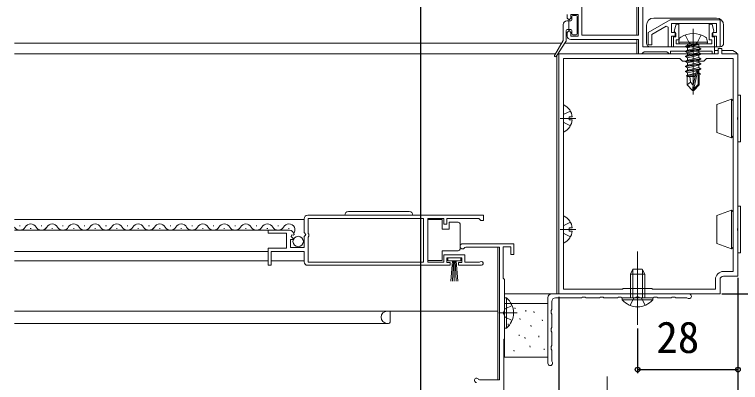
# Model space of a CAD drawing. Units: millimetres, scale not verified. Extents: x -525 to 525, y -783 to 779.
# Drawn here: x 190.7 to 393.2, y -33.5 to 69.2 of the extents above; entities that cross this region are included whole.
import ezdxf
from ezdxf.enums import TextEntityAlignment as Align

# ---------------------------------------------------------------- set-up
doc = ezdxf.new("R2010")
doc.units = ezdxf.units.MM
doc.header["$LTSCALE"] = 4
for name, color, linetype, lineweight in [('0-2_YKK_11', 7, 'Continuous', 18), ('0-4_YKK_12', 2, 'Continuous', 18), ('0-5_YKK_13', 4, 'Continuous', 18), ('0-A_YSS_KE', 3, 'Continuous', 18)]:
    doc.layers.add(name, color=color, linetype=linetype, lineweight=lineweight)
doc.layers.add('0-7_YKK_D', color=6, linetype='Continuous')
doc.styles.add('ＭＳ ゴシック', font='')
doc.styles.get('ＭＳ ゴシック').set_extended_font_data('MS Gothic')

msp = doc.modelspace()

# ---------------------------------------------------------------- linework, layer by layer
at = {"layer": '0-2_YKK_11'}
msp.add_line((321.501, 13.194), (272.501, 13.194), dxfattribs=at)
at = {"layer": '0-2_YKK_11', "color": 211}
for points in [[(366, 165.195), (366, 60.195), (386, 60.195), (386, 58.195), (385.3, 58.195), (385.3, 58.995), (373.7, 58.995), (373.7, 58.195), (373.3, 58.195), (373, 58.495), (372.7, 58.795), (366.3, 58.795), (366, 58.495), (365.7, 58.195), (364.8, 58.195), (364.8, 62.195), (345.9, 62.195)], [(344.9, 63.195), (344.9, 64.195), (345.4, 64.695), (345.9, 64.195), (345.9, 63.195), (347.9, 63.195), (347.9, 69.195), (345.9, 69.195), (345.9, 68.195), (345.4, 67.695), (344.9, 68.195), (344.9, 69.195)]]:
    msp.add_lwpolyline(points, dxfattribs=at)
for points in [[(349, 149.995), (349, 63.395), (364.8, 63.395), (364.8, 149.995)], [(387.5, 67.695), (373.562, 67.695), (367.5, 64.195), (367.5, 60.695), (368.5, 60.695), (368.5, 63.618), (372.5, 65.927), (373, 65.638), (373, 60.195), (374, 60.195), (374, 63.195), (375, 63.195), (375, 64.195), (374, 64.195), (374, 66.695), (386.5, 66.695), (386.5, 64.195), (385.5, 64.195), (385.5, 63.195), (386.5, 63.195), (386.5, 60.195), (387.5, 60.195)]]:
    msp.add_lwpolyline(points, close=True, dxfattribs=at)
at = {"layer": '0-2_YKK_11', "color": 1}
for points in [[(388.502, -3.805), (392.502, -3.805), (392.502, 8.737), (392.382, 8.92), (392.382, 9.47), (392.502, 9.653), (392.502, 39.737), (392.382, 39.92), (392.382, 40.47), (392.502, 40.653), (392.502, 58.195), (388.002, 58.195), (388.002, 59.695), (387.002, 59.695), (387.002, 58.195), (380.461, 58.195), (380.277, 58.075), (379.727, 58.075), (379.544, 58.195), (342.502, 58.195)], [(342.502, 58.195), (342.502, -8.805), (387.502, -8.805), (387.502, -4.805)], [(343.802, 56.895), (343.802, -7.505), (360.302, -7.505), (360.502, -7.305), (368.502, -7.305), (368.702, -7.505), (386.202, -7.505), (386.202, -4.805)], [(388.502, -2.505), (391.202, -2.505), (391.202, 56.895), (383.702, 56.895), (383.002, 56.195), (377.002, 56.195), (376.302, 56.895), (343.802, 56.895)]]:
    msp.add_lwpolyline(points, dxfattribs=at)
at = {"layer": '0-2_YKK_11'}
for points in [[(271.501, 12.194), (271.501, 8.362), (271.954, 7.822), (271.801, 7.494), (271.501, 7.194), (271.501, 4.194), (267.701, 4.194), (267.701, 6.394), (268.318, 6.394), (268.425, 6.652), (267.859, 7.218), (268.13, 7.686), (268.449, 7.601), (268.7, 7.812)], [(320.596, 0.164), (320.403, 0.094), (316.301, 0.094), (316.301, 2.094), (310.501, 2.094), (310.501, 0.094), (306.004, 0.094), (306.004, 12.294), (310.501, 12.294), (310.501, 10.694), (311.301, 10.694), (311.301, 12.294), (320.201, 12.294), (320.501, 11.994), (320.801, 11.694), (321.501, 11.694), (321.501, 13.194)], [(267.405, 8.994), (261.501, 8.994), (261.501, 8.194), (266.601, 8.194), (266.601, 3.994), (261.501, 3.994), (261.501, -0.806), (262.301, -0.806), (262.301, 3.094), (271.501, 3.094), (271.501, 0.194)], [(272.501, -0.806), (312.201, -0.806), (312.201, -0.006), (311.301, -0.006), (311.301, 1.294), (315.501, 1.294), (315.501, -0.006), (314.601, -0.006), (314.601, -0.806), (320.951, -0.806)]]:
    msp.add_lwpolyline(points, dxfattribs=at)
msp.add_lwpolyline([(304.804, 0.094), (272.601, 0.094), (272.601, 7.094), (272.801, 7.294), (272.801, 7.894), (272.601, 8.094), (272.601, 12.294), (304.804, 12.294)], close=True, dxfattribs=at)
at = {"layer": '0-2_YKK_11', "color": 4}
for points in [[(330, 2.195), (330, 5.195), (315.7, 5.195)], [(316.306, 4.145), (316.566, 4.295), (326, 4.295)], [(326, 4.295), (326, -32.805), (320.406, -32.805), (320.138, -32.638)], [(327.2, -36.805), (327.2, -21.505), (327.4, -21.305), (327.4, -4.805), (327.2, -4.605), (327, -4.405), (327, 4.395), (329.2, 4.395), (329.2, 2.195), (330, 2.195)]]:
    msp.add_lwpolyline(points, dxfattribs=at)
at = {"layer": '0-2_YKK_11', "color": 211}
msp.add_arc((345.9, 63.195), 1, 180.00001, 269.99999, dxfattribs=at)
at = {"layer": '0-2_YKK_11'}
for centre, radius, start, end in [((272.501, 12.194), 1, 90.00001, 179.99999), ((267.405, 7.694), 1.3, 5.21588, 89.99999), ((272.501, 0.194), 1, 179.99998, 269.99996), ((320.951, -0.256), 0.55, 270.00003, 130.11942)]:
    msp.add_arc(centre, radius, start, end, dxfattribs=at)
at = {"layer": '0-2_YKK_11', "color": 4}
for centre, radius, start, end in [((315.7, 4.495), 0.7, 89.99997, 329.99996), ((319.6, -32.905), 0.6, 26.38777, 269.99997)]:
    msp.add_arc(centre, radius, start, end, dxfattribs=at)
at = {"layer": '0-2_YKK_11', "color": 1}
for radius in [2.3, 1]:
    msp.add_arc((388.502, -4.805), radius, 90.00001, 179.99999, dxfattribs=at)
at = {"layer": '0-4_YKK_12'}
for p, q in [((364.3, 63.395), (364.3, 149.695)), ((343.302, 61.195), (190.749, 61.195)), ((364.3, 61.195), (344.223, 61.195)), ((364.3, 58.195), (364.3, 62.195)), ((341.622, 58.195), (190.749, 58.195)), ((341.622, 58.195), (190.751, 58.195)), ((342.001, 57.8), (342.001, -8.805)), ((364.3, 58.195), (342.259, 58.195)), ((271.501, 11.994), (190.751, 11.994)), ((192.354, 10.255), (192.154, 10.255)), ((198.354, 10.255), (198.154, 10.255)), ((204.354, 10.255), (204.154, 10.255)), ((204.354, 10.255), (204.154, 10.255)), ((210.354, 10.255), (210.154, 10.255)), ((216.354, 10.254), (216.154, 10.254)), ((222.354, 10.254), (222.154, 10.254)), ((228.354, 10.254), (228.154, 10.254)), ((234.354, 10.254), (234.154, 10.254)), ((240.354, 10.254), (240.154, 10.254)), ((246.354, 10.254), (246.154, 10.254)), ((252.354, 10.254), (252.154, 10.254)), ((258.354, 10.254), (258.154, 10.254)), ((264.354, 10.254), (264.154, 10.254)), ((267.405, 8.994), (190.751, 8.994)), ((195.354, 9.494), (195.154, 9.494)), ((201.354, 9.494), (201.154, 9.494)), ((201.354, 9.494), (201.154, 9.494)), ((207.354, 9.494), (207.154, 9.494)), ((213.354, 9.494), (213.154, 9.494)), ((219.354, 9.494), (219.154, 9.494)), ((225.354, 9.494), (225.154, 9.494)), ((231.354, 9.494), (231.154, 9.494)), ((231.354, 9.494), (231.154, 9.494)), ((237.354, 9.494), (237.154, 9.494)), ((243.354, 9.494), (243.154, 9.494)), ((249.354, 9.494), (249.154, 9.494)), ((255.354, 9.494), (255.154, 9.494)), ((261.354, 9.494), (261.154, 9.494)), ((267.354, 9.494), (267.154, 9.494)), ((325.5, 4.295), (325.5, -32.805)), ((261.501, 3.094), (190.751, 3.094)), ((261.501, 0.494), (190.751, 0.494)), ((271.501, 0.494), (262.301, 0.494)), ((342.001, -8.805), (327.401, -8.805)), ((190.751, -13.605), (325.5, -13.605)), ((295.5, -13.605), (295.5, -16.705)), ((190.751, -17.005), (295.076, -17.005)), ((295.5, -16.705), (295.288, -16.917))]:
    msp.add_line(p, q, dxfattribs=at)
for centre, radius, start, end in [((195.254, 9.036), 1.718, 29.19937, 150.80063), ((201.254, 9.036), 1.718, 29.19937, 150.80063), ((201.254, 9.036), 1.718, 29.19937, 150.80063), ((207.254, 9.036), 1.718, 29.19937, 150.80063), ((213.254, 9.036), 1.718, 29.19937, 150.80063), ((219.254, 9.036), 1.718, 29.19937, 150.80063), ((225.254, 9.036), 1.718, 29.19937, 150.80063), ((231.254, 9.036), 1.718, 29.19937, 150.80063), ((231.254, 9.036), 1.718, 29.19937, 150.80063), ((237.254, 9.036), 1.718, 29.19937, 150.80063), ((243.254, 9.036), 1.718, 29.19937, 150.80063), ((249.254, 9.036), 1.718, 29.19937, 150.80063), ((255.254, 9.036), 1.718, 29.19937, 150.80063), ((261.254, 9.036), 1.718, 29.19937, 150.80063), ((267.254, 9.036), 1.718, 324.76213, 150.80063), ((192.254, 10.713), 1.718, 208.97339, 330.80936), ((198.254, 10.713), 1.718, 209.19064, 330.80936), ((198.254, 10.713), 1.718, 278.25299, 330.80936), ((204.254, 10.713), 1.718, 209.19064, 330.80936), ((204.254, 10.713), 1.718, 209.19064, 330.80936), ((210.254, 10.713), 1.718, 209.19064, 330.80936), ((216.254, 10.712), 1.718, 209.19064, 330.80936), ((216.254, 10.712), 1.718, 278.25299, 330.80936), ((222.254, 10.712), 1.718, 209.19064, 330.80936), ((228.254, 10.712), 1.718, 209.19064, 330.80936), ((228.254, 10.712), 1.718, 278.25299, 330.80936), ((234.254, 10.712), 1.718, 209.19064, 330.80936), ((240.254, 10.712), 1.718, 209.19064, 330.80936), ((246.254, 10.712), 1.718, 209.19064, 330.80936), ((246.254, 10.712), 1.718, 278.25299, 330.80936), ((252.254, 10.712), 1.718, 209.19064, 330.80936), ((258.254, 10.712), 1.718, 209.19064, 330.80936), ((264.254, 10.712), 1.718, 209.19064, 330.80936), ((294.7, -15.305), 1.7, 90, 270), ((295.076, -16.705), 0.3, 270, 315)]:
    msp.add_arc(centre, radius, start, end, dxfattribs=at)
at = {"layer": '0-5_YKK_13'}
for p, q in [((346.45, 68.895), (347.35, 68.895)), ((345.85, 67.395), (344.75, 67.395)), ((345.35, 64.995), (345.35, 67.395)), ((346.15, 67.695), (346.15, 68.595)), ((347.65, 68.595), (347.65, 63.795)), ((386.5, 68.195), (369, 68.195)), ((343.75, 62.073), (343.75, 66.395)), ((345.85, 64.995), (344.85, 64.995)), ((367, 66.195), (367, 61.195)), ((380, 65.195), (380, 46.885)), ((388.5, 66.195), (388.5, 61.195)), ((344.55, 61.785), (344.55, 64.695)), ((346.15, 63.795), (346.15, 64.695)), ((347.35, 63.495), (346.45, 63.495)), ((343.712, 61.927), (341.382, 57.767)), ((344.501, 61.62), (341.809, 57.508)), ((376, 61.495), (376.142, 62.298)), ((384, 61.495), (376, 61.495)), ((376, 61.495), (376.088, 60.995)), ((383.912, 60.995), (376.088, 60.995)), ((377.9, 60.345), (381.5, 60.945)), ((381.5, 60.845), (377.9, 60.245)), ((381.5, 60.945), (378.45, 60.663)), ((378.45, 59.928), (381.5, 60.845)), ((378.45, 60.795), (378.45, 60.663)), ((381.5, 60.945), (381.5, 60.845)), ((381.55, 60.795), (381.55, 59.963)), ((384, 61.495), (383.859, 62.298)), ((384, 61.495), (383.912, 60.995)), ((377.9, 60.345), (378.45, 60.663)), ((377.9, 60.345), (377.9, 60.245)), ((377.9, 60.345), (377.9, 60.245)), ((377.9, 60.245), (378.45, 59.928)), ((377.9, 58.945), (382.1, 59.645)), ((382.1, 59.545), (377.9, 58.845)), ((377.9, 58.945), (378.45, 59.263)), ((377.9, 58.945), (377.9, 58.845)), ((377.9, 58.845), (378.45, 58.528)), ((381.55, 59.963), (378.45, 59.263)), ((378.45, 59.928), (378.45, 59.263)), ((381.55, 59.228), (378.45, 58.528)), ((382.1, 59.645), (381.55, 59.963)), ((382.1, 59.545), (381.55, 59.228)), ((381.55, 59.228), (381.55, 58.563)), ((382.1, 59.645), (382.1, 59.545)), ((387.5, 60.195), (385.7, 60.195)), ((386.001, 59.195), (387.001, 59.195)), ((388.001, 59.195), (390.501, 59.195)), ((377.9, 57.545), (382.1, 58.245)), ((382.1, 58.145), (377.9, 57.445)), ((377.9, 57.545), (378.45, 57.863)), ((377.9, 57.545), (377.9, 57.445)), ((377.9, 57.445), (378.45, 57.128)), ((377.9, 56.145), (382.1, 56.845)), ((382.1, 56.745), (377.9, 56.045)), ((381.55, 58.563), (378.45, 57.863)), ((378.45, 58.528), (378.45, 57.863)), ((381.55, 57.163), (378.45, 56.463)), ((378.45, 57.128), (378.45, 56.463)), ((382.1, 58.245), (381.55, 58.563)), ((381.55, 57.828), (381.55, 57.163)), ((382.1, 56.845), (381.55, 57.163)), ((382.1, 58.245), (382.1, 58.145)), ((382.1, 56.845), (382.1, 56.745)), ((377.9, 56.145), (378.45, 56.463)), ((377.9, 56.145), (377.9, 56.045)), ((377.9, 56.045), (378.45, 55.728)), ((377.9, 54.745), (382.1, 55.445)), ((382.1, 55.345), (377.9, 54.645)), ((377.9, 54.745), (378.45, 55.063)), ((377.9, 54.745), (377.9, 54.645)), ((381.55, 55.763), (378.45, 55.063)), ((378.45, 55.728), (378.45, 55.063)), ((381.55, 56.428), (381.55, 55.763)), ((382.1, 55.445), (381.55, 55.763)), ((381.55, 55.028), (381.55, 54.363)), ((382.1, 55.445), (382.1, 55.345)), ((377.9, 54.645), (378.45, 54.328)), ((377.9, 53.345), (382.1, 54.045)), ((382.1, 53.945), (377.9, 53.245)), ((377.9, 53.345), (378.45, 53.663)), ((377.9, 53.345), (377.9, 53.245)), ((377.9, 53.245), (378.45, 52.928)), ((381.55, 54.363), (378.45, 53.663)), ((378.45, 54.328), (378.45, 53.663)), ((380.905, 53.482), (378.45, 52.928)), ((378.45, 52.928), (378.45, 52.263)), ((380.746, 52.781), (378.45, 52.263)), ((381.332, 53.618), (380.15, 48.419)), ((381.55, 52.963), (381.397, 52.928)), ((381.4, 53.447), (381.4, 49.669)), ((382, 52.703), (381.4, 52.604)), ((382.1, 54.045), (381.55, 54.363)), ((381.55, 53.628), (381.55, 52.963)), ((382, 52.703), (381.55, 52.963)), ((382, 52.703), (382, 52.487)), ((382.1, 54.045), (382.1, 53.945)), ((380.678, 52.485), (378.1, 52.061)), ((378.1, 52.061), (378.45, 52.263)), ((378.3, 51.966), (378.1, 52.061)), ((378.3, 51.966), (378.3, 49.545)), ((380.544, 51.895), (378.3, 51.895)), ((380.618, 52.219), (378.952, 51.895)), ((382, 52.487), (381.4, 52.371)), ((381.7, 51.895), (381.4, 51.895)), ((381.7, 52.314), (381.7, 49.545)), ((379.255, 50.346), (378.3, 49.545)), ((379.85, 47.995), (378.3, 49.545)), ((380, 49.501), (379.85, 47.995)), ((380, 49.501), (380, 47.995)), ((381.4, 49.669), (380.15, 48.419)), ((380.15, 47.995), (381.7, 49.545)), ((379.85, 47.995), (380.15, 47.995)), ((380.15, 48.419), (380.15, 47.995)), ((392.502, 46.695), (392.502, 33.695)), ((392.502, 46.695), (393.202, 46.695)), ((393.202, 33.695), (393.202, 46.695)), ((386.602, 44.103), (390.702, 45.595)), ((390.702, 34.795), (390.702, 45.595)), ((390.702, 45.595), (391.202, 45.095)), ((391.202, 35.295), (391.202, 45.095)), ((343.802, 36.599), (343.802, 43.791)), ((386.602, 36.287), (386.602, 44.103)), ((343.802, 41.057), (343.953, 41.34)), ((345.768, 42.245), (343.953, 41.34)), ((345.402, 40.62), (345.402, 39.77)), ((346.281, 40.62), (345.402, 40.62)), ((347.302, 40.195), (342.896, 40.195)), ((343.802, 39.333), (343.953, 39.05)), ((345.768, 38.145), (343.953, 39.05)), ((346.281, 39.77), (345.402, 39.77)), ((386.602, 36.287), (390.702, 34.795)), ((391.202, 35.295), (390.702, 34.795)), ((393.202, 33.695), (392.502, 33.695)), ((283.851, 14.194), (300.851, 14.194)), ((386.602, 13.103), (390.702, 14.595)), ((390.702, 3.795), (390.702, 14.595)), ((390.702, 14.595), (391.202, 14.095)), ((392.502, 15.695), (392.502, 2.695)), ((392.502, 15.695), (393.202, 15.695)), ((393.202, 2.695), (393.202, 15.695)), ((282.851, 13.194), (301.851, 13.194)), ((343.802, 5.599), (343.802, 12.791)), ((386.602, 5.287), (386.602, 13.103)), ((391.202, 4.295), (391.202, 14.095)), ((312.004, 11.244), (312.004, 9.244)), ((314.504, 11.244), (312.004, 11.244)), ((343.802, 10.057), (343.953, 10.34)), ((345.768, 11.245), (343.953, 10.34)), ((312.004, 9.244), (310.004, 9.244)), ((347.302, 9.195), (342.896, 9.195)), ((343.802, 8.333), (343.953, 8.05)), ((345.402, 9.62), (345.402, 8.77)), ((346.281, 9.62), (345.402, 9.62)), ((346.281, 8.77), (345.402, 8.77)), ((345.768, 7.145), (343.953, 8.05)), ((315.004, 3.744), (315.004, 4.244)), ((386.602, 5.287), (390.702, 3.795)), ((391.202, 4.295), (390.702, 3.795)), ((310.004, 3.244), (314.504, 3.244)), ((364.502, -17.405), (364.502, 3.095)), ((393.202, 2.695), (392.502, 2.695)), ((312.402, -5.206), (312.901, 0.494)), ((313.151, 0.494), (312.902, -5.201)), ((313.401, 0.494), (313.401, -5.206)), ((313.651, 0.494), (313.899, -5.201)), ((314.399, -5.206), (313.901, 0.494)), ((362.502, -3.305), (363.202, -1.905)), ((363.157, -1.996), (363.157, -9.905)), ((363.202, -1.905), (365.802, -1.905)), ((366.502, -3.305), (365.802, -1.905)), ((365.848, -1.996), (365.848, -9.905)), ((366.502, -3.305), (362.502, -3.305)), ((366.502, -3.305), (366.502, -9.905)), ((327.4, -18.355), (327.4, -9.855)), ((327.4, -9.855), (327.909, -9.855)), ((327.909, -18.355), (327.909, -9.855)), ((360.252, -9.905), (366.502, -9.905)), ((360.252, -9.905), (360.252, -10.414)), ((368.752, -9.905), (368.752, -10.414)), ((327.4, -16.105), (327.4, -12.105)), ((360.252, -10.414), (366.502, -10.414)), ((368.752, -10.414), (362.502, -10.414)), ((330.891, -14.105), (325.805, -14.105)), ((330.309, -12.633), (330.34, -12.975)), ((333.355, -13.335), (333.387, -13.677)), ((335.592, -13.694), (335.623, -14.036)), ((331.713, -15.625), (331.744, -15.968)), ((337.92, -15.985), (337.951, -16.327)), ((328.387, -17.177), (328.418, -17.52)), ((334.779, -17.537), (334.81, -17.879)), ((327.4, -18.355), (327.909, -18.355)), ((331.46, -20.17), (331.491, -20.512)), ((333.103, -20.889), (333.134, -21.231)), ((336.922, -20.529), (336.953, -20.872)), ((334.495, -23.311), (334.526, -23.653)), ((338.437, -24.086), (338.468, -24.429)), ((326.003, -24.805), (326.034, -25.147)), ((330.025, -24.446), (330.056, -24.788)), ((356, -31.805), (356, -66.805))]:
    msp.add_line(p, q, dxfattribs=at)
at = {"layer": '0-5_YKK_13', "color": 211}
msp.add_lwpolyline([(386, 60.195), (374.5, 60.195), (374.5, 62.945), (375.2, 62.945), (375.2, 63.904), (374.951, 64.199), (374.711, 64.573), (375.226, 66.495), (376, 66.495), (376, 62.145), (375.3, 62.145), (375.3, 60.995), (385.2, 60.995), (385.2, 62.145), (384.5, 62.145), (384.5, 66.495), (385.274, 66.495), (385.789, 64.573), (385.55, 64.199), (385.3, 63.904), (385.3, 62.945), (386, 62.945)], close=True, dxfattribs=at)
at = {"layer": '0-5_YKK_13'}
for points in [[(377.742, 63.49), (378.855, 61.258), (380, 60.649)], [(382.258, 63.49), (381.145, 61.258), (380, 60.649)], [(382.1, 58.145), (381.55, 57.828), (378.45, 57.128)], [(382.1, 56.745), (381.55, 56.428), (378.45, 55.728)], [(382.1, 55.345), (381.55, 55.028), (378.45, 54.328)], [(380.91, 53.502), (380, 49.501), (379.255, 50.346), (379.1, 51.895)], [(382.1, 53.945), (381.55, 53.628), (381.358, 53.584)], [(382, 52.487), (381.55, 52.228), (381.4, 52.194)], [(310.004, 9.244), (310.004, 11.944), (306.004, 11.944), (306.004, 0.544)], [(315.004, 4.244), (315.004, 10.244), (315.004, 10.744)], [(306.004, 0.544), (310.004, 0.544), (310.004, 3.244)], [(368.752, -9.905), (362.502, -9.905), (362.502, -3.305)], [(362.427, -12.001), (363.357, -10.094), (364.502, -9.485)], [(366.577, -12.001), (365.647, -10.094), (364.502, -9.485)], [(329.496, -12.03), (327.589, -12.96), (326.98, -14.105)], [(329.496, -16.18), (327.589, -15.25), (326.98, -14.105)]]:
    msp.add_lwpolyline(points, dxfattribs=at)
for points in [[(315.251, 0.494), (311.551, 0.494), (311.551, 1.294), (315.251, 1.294)], [(339.502, -26.48), (327.4, -26.48), (327.4, -11.48), (339.502, -11.48)]]:
    msp.add_lwpolyline(points, close=True, dxfattribs=at)
msp.add_circle((269.851, 5.844), 1.45, dxfattribs=at)
for centre, radius, start, end in [((346.45, 68.595), 0.3, 90, 180), ((347.35, 68.595), 0.3, 0, 90), ((344.75, 66.395), 1, 90, 180), ((345.85, 67.695), 0.3, 270, 0), ((369, 66.195), 2, 90, 180), ((386.5, 66.195), 2, 0, 90), ((344.85, 64.695), 0.3, 90, 180), ((345.85, 64.695), 0.3, 0, 90), ((346.45, 63.795), 0.3, 180, 270), ((347.35, 63.795), 0.3, 270, 0), ((377.028, 62.141), 0.9, 122.05588, 170), ((380, 57.395), 6.5, 57.94412, 122.05588), ((382.972, 62.141), 0.9, 10, 57.94412), ((343.45, 62.073), 0.3, 330.7457, 0), ((344.25, 61.785), 0.3, 326.79057, 0), ((368, 61.195), 1, 180, 270), ((378.25, 60.795), 0.2, 0, 90), ((381.75, 60.795), 0.2, 90, 180), ((387.5, 61.195), 1, 270, 0), ((390.501, 57.195), 2, 27.29587, 90), ((341.6, 57.645), 0.25, 151.47587, 326.79057), ((381.152, 53.447), 0.248, 0, 167.19096), ((343.957, 43.791), 0.154, 62.71904, 180), ((342.102, 40.195), 4.2, 5.80773, 62.71904), ((342.102, 40.195), 4.2, 297.28096, 354.19227), ((343.957, 36.599), 0.154, 180, 297.28096), ((283.851, 13.194), 1, 90, 180), ((300.851, 13.194), 1, 0, 90), ((343.957, 12.791), 0.154, 62.71904, 180), ((342.102, 9.195), 4.2, 5.80773, 62.71904), ((314.504, 10.744), 0.5, 0.00001, 90), ((342.102, 9.195), 4.2, 297.28096, 354.19227), ((343.957, 5.599), 0.154, 180, 297.28096), ((314.504, 3.744), 0.5, 270, 359.99995), ((324.369, -14.105), 5.531, 309.79413, 50.20587), ((364.502, -6.874), 5.531, 219.79413, 320.20587)]:
    msp.add_arc(centre, radius, start, end, dxfattribs=at)
at = {"layer": '0-7_YKK_D'}
for p, q in [((304.002, 166.695), (304.002, -204.805)), ((304.002, 166.695), (304.002, -204.805)), ((392.502, -4.305), (392.502, -204.805)), ((392.502, -4.305), (392.502, -30.905)), ((342.502, -9.605), (342.502, -204.805)), ((342.502, -9.605), (342.502, -204.805)), ((388.002, -8.805), (493.502, -8.805)), ((364.502, -18.405), (364.502, -30.905)), ((364.502, -29.905), (392.502, -29.905))]:
    msp.add_line(p, q, dxfattribs=at)
for centre in [(364.502, -29.905), (392.502, -29.905)]:
    msp.add_circle(centre, 0.637, dxfattribs=at)
at = {"layer": '0-A_YSS_KE', "color": 80}
for p, q in [((339.502, -9.805), (339.502, -28.155)), ((378.852, -8.805), (340.502, -8.805))]:
    msp.add_line(p, q, dxfattribs=at)
for points in [[(341.602, -9.905), (348.87, -9.905), (349.141, -9.733), (349.864, -9.733), (350.135, -9.905), (353.87, -9.905), (354.141, -9.733), (354.864, -9.733), (355.135, -9.905), (358.87, -9.905), (359.141, -9.733), (359.864, -9.733), (360.135, -9.905), (363.87, -9.905), (364.141, -9.733), (364.864, -9.733), (365.135, -9.905), (368.87, -9.905), (369.141, -9.733), (369.864, -9.733), (370.135, -9.905), (373.87, -9.905), (374.141, -9.733), (374.864, -9.733), (375.135, -9.905), (378.269, -9.905), (378.453, -9.968)], [(340.666, -27.756), (340.602, -27.572), (340.602, -24.437), (340.431, -24.166), (340.431, -23.443), (340.602, -23.172), (340.602, -19.437), (340.431, -19.166), (340.431, -18.443), (340.602, -18.172), (340.602, -14.437), (340.431, -14.166), (340.431, -13.443), (340.602, -13.172), (340.602, -10.905)]]:
    msp.add_lwpolyline(points, dxfattribs=at)
for centre, radius, start, end in [((340.502, -9.805), 1, 90.00001, 179.99999), ((341.602, -10.905), 1, 90.00001, 179.99999), ((378.852, -9.455), 0.65, 232.13336, 89.99993), ((340.152, -28.155), 0.65, 179.99976, 37.86347)]:
    msp.add_arc(centre, radius, start, end, dxfattribs=at)

# ---------------------------------------------------------------- texts
at = {"layer": '0-7_YKK_D', "style": 'ＭＳ ゴシック'}
msp.add_text('28', height=8.798, dxfattribs=at).set_placement((369.741, -27.905), align=Align.BOTTOM_LEFT)

doc.saveas('drawing.dxf')
